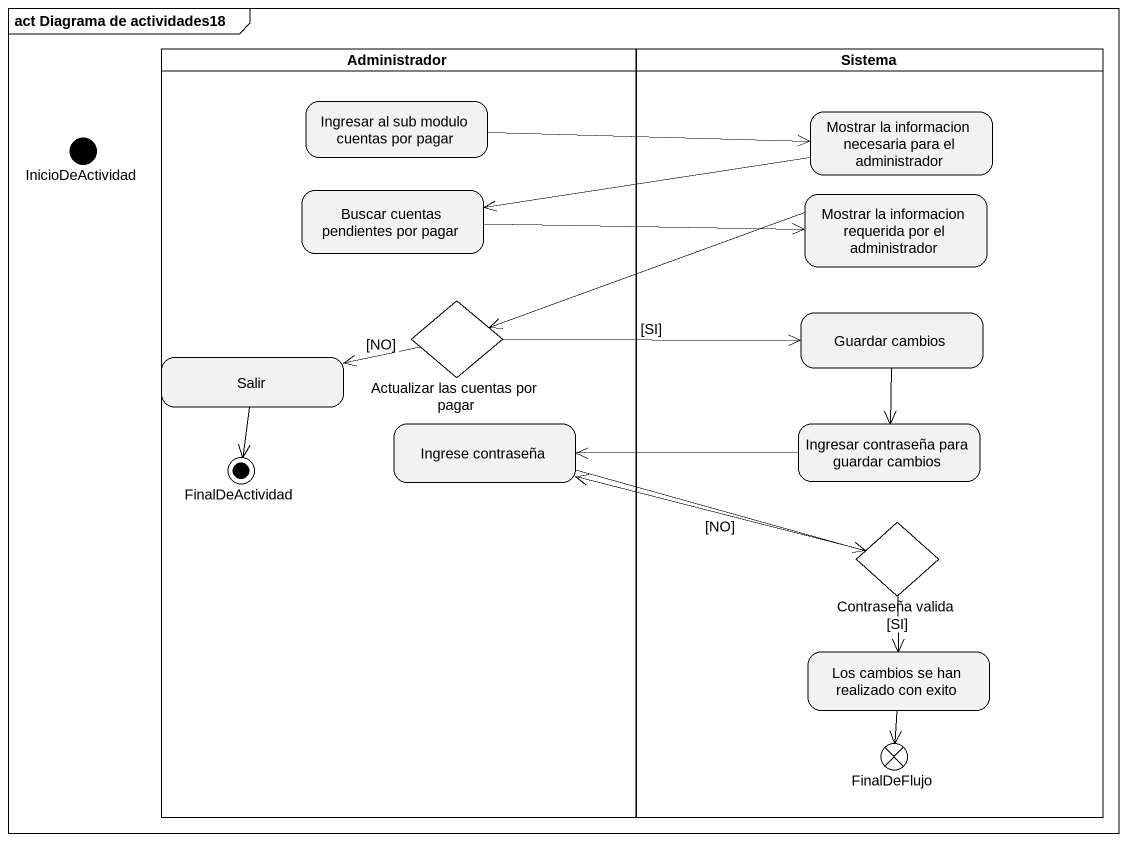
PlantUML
@startuml
mainframe act Diagrama de actividades18
hide empty description
state Administrador <<partition>> {
  state "Ingresar al sub modulo cuentas por pagar" as Ingresar_al_sub_modulo
  state "Buscar cuentas pendientes por pagar" as Buscar_cuentas_pendientes
  state "Actualizar las cuentas por pagar" as Actualizar_las_cuentas_por <<choice>>
  state Salir
  state "Ingrese contraseña" as Ingrese_contraseña
  state FinalDeActividad <<end>>
}
state Sistema <<partition>> {
  state "Mostrar la informacion necesaria para el administrador" as Mostrar_la_informacion
  state "Mostrar la informacion requerida por el administrador" as Mostrar_la_informacion_2
  state "Guardar cambios" as Guardar_cambios
  state "Ingresar contraseña para guardar cambios" as Ingresar_contraseña_para
  state "Contraseña valida" as Contraseña_valida <<choice>>
  state "Los cambios se han realizado con exito" as Los_cambios_se_han
  state FinalDeFlujo <<end>>
}
state InicioDeActividad <<start>>
Ingresar_al_sub_modulo -right-> Mostrar_la_informacion
Mostrar_la_informacion -left-> Buscar_cuentas_pendientes
Buscar_cuentas_pendientes -right-> Mostrar_la_informacion_2
Mostrar_la_informacion_2 -left-> Actualizar_las_cuentas_por
Actualizar_las_cuentas_por -right-> Guardar_cambios : [SI]
Actualizar_las_cuentas_por -left-> Salir : [NO]
Guardar_cambios --> Ingresar_contraseña_para
Salir --> FinalDeActividad
Ingrese_contraseña -right-> Contraseña_valida
Ingresar_contraseña_para -left-> Ingrese_contraseña
Contraseña_valida -left-> Ingrese_contraseña : [NO]
Contraseña_valida --> Los_cambios_se_han : [SI]
Los_cambios_se_han --> FinalDeFlujo
@enduml
